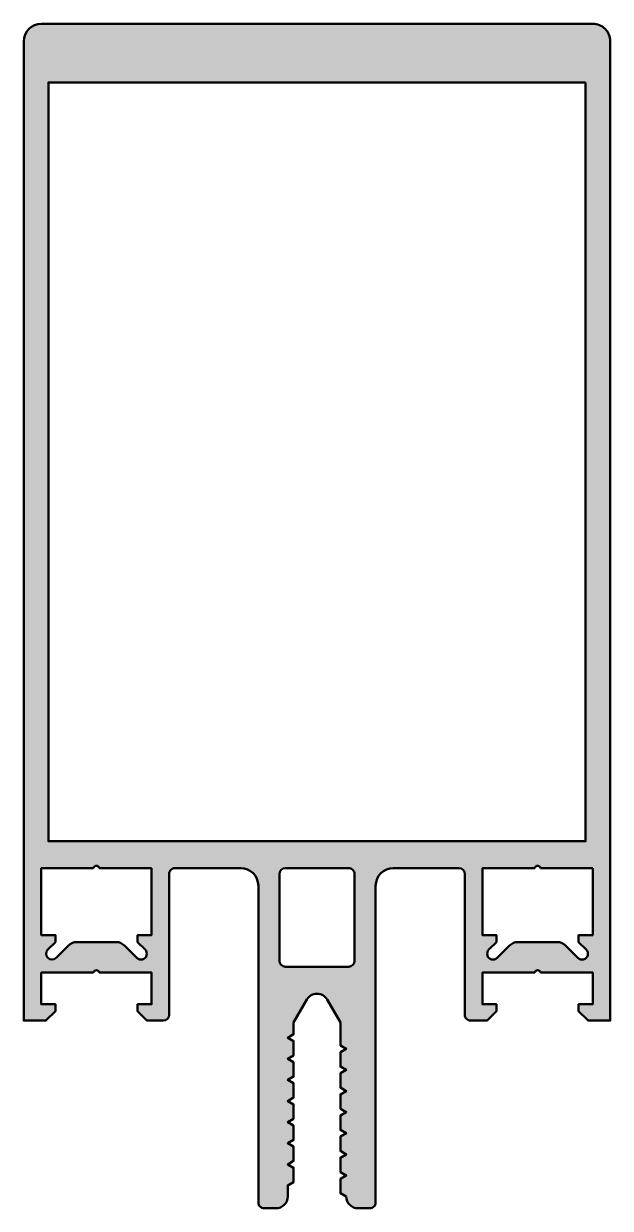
# Model space of a CAD drawing. Extents: x -25 to 25, y -16 to 85.
import ezdxf

# ---------------------------------------------------------------- set-up
doc = ezdxf.new("R2010")
doc.units = 0
doc.layers.add('0S-Alu contour', color=7, linetype='Continuous', lineweight=50)
doc.layers.add('0S-Alu hatch', color=252, linetype='Continuous', lineweight=25)

# ---------------------------------------------------------------- blocks, each defined once
blk = doc.blocks.new('322270__2A656025_30F5_410D_AE17_3059B0A140B8_')
at = {"layer": '0S-Alu hatch'}
h = blk.add_hatch(color=256, dxfattribs=at)
edge = h.paths.add_edge_path()
edge.add_arc((-23.49999999999996, 83.49999999999999), 1.500000000000042, 90.00000000000055, 180)
edge.add_line((-25.00000000000001, 83.49999999999999), (-25, 2.84e-14))
edge.add_line((-25, 2.84e-14), (-23.1, 2.84e-14))
edge.add_line((-23.1, 2.84e-14), (-22.29999999999998, 0.7999999999999546))
edge.add_line((-22.29999999999998, 0.7999999999999546), (-22.3, 1.400000000000005))
edge.add_line((-22.3, 1.400000000000005), (-23.50000000000002, 1.400000000000034))
edge.add_line((-23.50000000000002, 1.400000000000034), (-23.50000000000001, 4.099999999999937))
edge.add_line((-23.50000000000001, 4.099999999999937), (-19.04494897427833, 4.099999999999994))
edge.add_ellipse((-18.80000000000002, 4.049999999999954), major_axis=(-0.2500000000000059, 0), ratio=1, start_angle=191.5369590328246, end_angle=348.46304096717546, ccw=False)
edge.add_line((-18.5550510257217, 4.099999999999994), (-14.10000000000003, 4.099999999999937))
edge.add_line((-14.10000000000003, 4.099999999999937), (-14.10000000000003, 1.400000000000005))
edge.add_line((-14.10000000000003, 1.400000000000005), (-15.30000000000007, 1.400000000000005))
edge.add_line((-15.30000000000007, 1.400000000000005), (-15.30000000000006, 0.8000000000000397))
edge.add_line((-15.30000000000006, 0.8000000000000397), (-14.50000000000001, 0))
edge.add_line((-14.50000000000001, 0), (-13.09999999999994, 0))
edge.add_arc((-13.10000000000001, 0.5000000000000285), 0.5000000000000285, 270.0000000000073, 360)
edge.add_line((-12.59999999999998, 0.5000000000000285), (-12.60000000000004, 12.50000000000003))
edge.add_ellipse((-12.10000000000007, 12.50000000000003), major_axis=(-0.4999999999999716, 0), ratio=1, start_angle=269.9999999999984, end_angle=360, ccw=False)
edge.add_line((-12.10000000000006, 13), (-6.500000000000007, 12.99999999999994))
edge.add_ellipse((-6.500000000000007, 11.49999999999988), major_axis=(-1.500000000000056, 0), ratio=1, start_angle=180, end_angle=270, ccw=False)
edge.add_line((-4.99999999999995, 11.49999999999988), (-4.999999999999936, -15.5))
edge.add_arc((-4.499999999999957, -15.49999999999997), 0.4999999999999787, 180, 270.0000000000025)
edge.add_line((-4.499999999999936, -15.99999999999995), (-3.49999999999995, -15.99999999999996))
edge.add_arc((-3.499999999999971, -14.99999999999994), 1.000000000000014, 270.0000000000012, 360)
edge.add_line((-2.499999999999957, -14.99999999999994), (-2.499999999999936, -14.05277679671567))
edge.add_line((-2.499999999999936, -14.05277679671567), (-1.99999999999995, -13.76410166212081))
edge.add_line((-1.99999999999995, -13.76410166212081), (-1.99999999999995, -12.54145193131047))
edge.add_line((-1.99999999999995, -12.54145193131047), (-2.49999999999995, -12.25277679671563))
edge.add_line((-2.49999999999995, -12.25277679671563), (-1.99999999999995, -11.96410166212084))
edge.add_line((-1.99999999999995, -11.96410166212084), (-1.99999999999995, -10.74145193131046))
edge.add_line((-1.99999999999995, -10.74145193131046), (-2.49999999999995, -10.45277679671561))
edge.add_line((-2.49999999999995, -10.45277679671561), (-1.99999999999995, -10.16410166212078))
edge.add_line((-1.99999999999995, -10.16410166212078), (-1.99999999999995, -8.94145193131044))
edge.add_line((-1.99999999999995, -8.94145193131044), (-2.49999999999995, -8.652776796715585))
edge.add_line((-2.49999999999995, -8.652776796715585), (-1.99999999999995, -8.364101662120788))
edge.add_line((-1.99999999999995, -8.364101662120788), (-1.99999999999995, -7.141451931310427))
edge.add_line((-1.99999999999995, -7.141451931310427), (-2.49999999999995, -6.852776796715602))
edge.add_line((-2.49999999999995, -6.852776796715602), (-1.99999999999995, -6.564101662120776))
edge.add_line((-1.99999999999995, -6.564101662120776), (-1.99999999999995, -5.341451931310388))
edge.add_line((-1.99999999999995, -5.341451931310388), (-2.49999999999995, -5.05277679671559))
edge.add_line((-2.49999999999995, -5.05277679671559), (-1.99999999999995, -4.764101662120765))
edge.add_line((-1.99999999999995, -4.764101662120765), (-1.99999999999995, -3.541451931310376))
edge.add_line((-1.99999999999995, -3.541451931310376), (-2.49999999999995, -3.252776796715579))
edge.add_line((-2.49999999999995, -3.252776796715579), (-1.99999999999995, -2.964101662120754))
edge.add_line((-1.99999999999995, -2.964101662120754), (-1.999999999999936, -1.741451931310365))
edge.add_line((-1.999999999999936, -1.741451931310365), (-2.499999999999936, -1.452776796715568))
edge.add_line((-2.499999999999936, -1.452776796715568), (-1.99999999999995, -1.164101662120771))
edge.add_line((-1.99999999999995, -1.164101662120771), (-1.99999999999995, -0.1641016621207711))
edge.add_line((-1.99999999999995, -0.1641016621207711), (-0.8660253585603568, 1.800000000000039))
edge.add_ellipse((4.52240556e-08, 1.300000000000039), major_axis=(-0.999999999999977, 0), ratio=1, start_angle=210.0000000000007, end_angle=329.99999999999926, ccw=False)
edge.add_line((0.866025449008468, 1.800000000000039), (1.999999999999992, -0.1641015681547628))
edge.add_line((1.999999999999992, -0.1641015681547628), (1.999999999999992, -2.111324865405038))
edge.add_line((1.999999999999992, -2.111324865405038), (2.499999999999978, -2.399999999999891))
edge.add_line((2.499999999999978, -2.399999999999891), (1.999999999999936, -2.68867513459466))
edge.add_line((1.999999999999936, -2.68867513459466), (1.999999999999992, -3.911324865405077))
edge.add_line((1.999999999999992, -3.911324865405077), (2.500000000000007, -4.19999999999996))
edge.add_line((2.500000000000007, -4.19999999999996), (1.999999999999936, -4.488675134594785))
edge.add_line((1.999999999999936, -4.488675134594785), (1.999999999999921, -5.711324865405089))
edge.add_line((1.999999999999921, -5.711324865405089), (2.499999999999992, -5.999999999999943))
edge.add_line((2.499999999999992, -5.999999999999943), (1.999999999999936, -6.28867513459474))
edge.add_line((1.999999999999936, -6.28867513459474), (1.999999999999992, -7.5113248654051))
edge.add_line((1.999999999999992, -7.5113248654051), (2.499999999999992, -7.799999999999926))
edge.add_line((2.499999999999992, -7.799999999999926), (1.999999999999936, -8.08867513459478))
edge.add_line((1.999999999999936, -8.08867513459478), (1.999999999999936, -9.31132486540511))
edge.add_line((1.999999999999936, -9.31132486540511), (2.500000000000021, -9.599999999999937))
edge.add_line((2.500000000000021, -9.599999999999937), (1.99999999999995, -9.888675134594749))
edge.add_line((1.99999999999995, -9.888675134594749), (1.999999999999992, -11.11132486540514))
edge.add_line((1.999999999999992, -11.11132486540514), (2.500000000000007, -11.39999999999999))
edge.add_line((2.500000000000007, -11.39999999999999), (1.999999999999936, -11.68867513459484))
edge.add_line((1.999999999999936, -11.68867513459484), (1.999999999999936, -12.91132486540515))
edge.add_line((1.999999999999936, -12.91132486540515), (2.499999999999992, -13.19999999999994))
edge.add_line((2.499999999999992, -13.19999999999994), (1.999999999999992, -13.48867513459478))
edge.add_line((1.999999999999992, -13.48867513459478), (1.99999999999995, -14.71132486540519))
edge.add_line((1.99999999999995, -14.71132486540519), (2.499999999999964, -14.99999999999997))
edge.add_arc((3.49999999999995, -14.99999999999997), 0.9999999999999857, 180, 270)
edge.add_line((3.49999999999995, -15.99999999999996), (4.500000000000049, -15.99999999999996))
edge.add_arc((4.500000000000078, -15.49999999999998), 0.4999999999999716, 269.9999999999968, 360)
edge.add_line((5.000000000000049, -15.49999999999998), (4.99999999999995, 11.49999999999991))
edge.add_ellipse((6.499999999999971, 11.5), major_axis=(-1.500000000000021, 0), ratio=1, start_angle=270.00000000000296, end_angle=360, ccw=False)
edge.add_line((6.499999999999893, 13.00000000000002), (12.10000000000001, 13))
edge.add_ellipse((12.1, 12.49999999999998), major_axis=(-0.5000000000000142, 0), ratio=1, start_angle=180, end_angle=269.9999999999984, ccw=False)
edge.add_line((12.60000000000001, 12.49999999999998), (12.59999999999996, 0.5))
edge.add_arc((13.09999999999997, 0.5000000000000285), 0.5000000000000036, 180, 270.0000000000037)
edge.add_line((13.1, 2.49e-14), (14.49999999999993, 0))
edge.add_line((14.49999999999993, 0), (15.30000000000011, 0.8000000000000682))
edge.add_line((15.30000000000011, 0.8000000000000682), (15.3, 1.400000000000005))
edge.add_line((15.3, 1.400000000000005), (14.10000000000001, 1.400000000000005))
edge.add_line((14.10000000000001, 1.400000000000005), (14.10000000000001, 4.099999999999965))
edge.add_line((14.10000000000001, 4.099999999999965), (18.55505102572169, 4.099999999999994))
edge.add_ellipse((18.8, 4.049999999999954), major_axis=(-0.2500000000000059, 0), ratio=1, start_angle=191.5369590328246, end_angle=348.46304096717546, ccw=False)
edge.add_line((19.04494897427832, 4.099999999999994), (23.5, 4.099999999999994))
edge.add_line((23.5, 4.099999999999994), (23.49999999999999, 1.400000000000005))
edge.add_line((23.49999999999999, 1.400000000000005), (22.3, 1.400000000000034))
edge.add_line((22.3, 1.400000000000034), (22.3, 0.8000000000000113))
edge.add_line((22.3, 0.8000000000000113), (23.09999999999996, 5.68e-14))
edge.add_line((23.09999999999996, 5.68e-14), (25, -2.84e-14))
edge.add_line((25, -2.84e-14), (25, 83.50000000000003))
edge.add_arc((23.50000000000003, 83.50000000000003), 1.499999999999975, 0, 90.00000000000014)
edge.add_line((23.50000000000002, 85), (-23.49999999999998, 85.00000000000003))
h.paths.add_polyline_path([(22.90000000000016, 80.00000000000003), (22.89999999999992, 15.30000000000007), (-22.9, 15.30000000000004), (-22.90000000000013, 80.00000000000003)])
edge = h.paths.add_edge_path()
edge.add_line((-14.10000000000003, 13.00000000000003), (-14.10000000000003, 7.300000000000039))
edge.add_line((-14.10000000000003, 7.300000000000039), (-15.30000000000002, 7.300000000000039))
edge.add_line((-15.30000000000002, 7.300000000000039), (-15.30000000000007, 6.700000000000073))
edge.add_line((-15.30000000000007, 6.700000000000073), (-14.65355339059341, 6.05355339059335))
edge.add_ellipse((-15.0071067811867, 5.700000000000045), major_axis=(-0.5000000000000342, 0), ratio=1, start_angle=45.000000000001194, end_angle=225.0000000000012, ccw=False)
edge.add_line((-15.36066017177999, 5.34644660940674), (-16.42132034355973, 6.407106781186541))
edge.add_arc((-17.12842712474635, 5.699999999999903), 1.000000000000113, 45.00000000000087, 89.99999999999959)
edge.add_line((-17.12842712474634, 6.700000000000017), (-20.47157287525358, 6.700000000000045))
edge.add_arc((-20.47157287525359, 5.699999999999704), 1.000000000000341, 89.9999999999992, 134.9999999999982)
edge.add_line((-21.17867965644036, 6.407106781186514), (-22.23933982822007, 5.346446609406712))
edge.add_ellipse((-22.59289321881337, 5.700000000000031), major_axis=(-0.5000000000000443, 0), ratio=1, start_angle=-45.00000000000222, end_angle=134.9999999999977, ccw=False)
edge.add_line((-22.94644660940666, 6.05355339059335), (-22.30000000000002, 6.700000000000045))
edge.add_line((-22.30000000000002, 6.700000000000045), (-22.30000000000002, 7.300000000000039))
edge.add_line((-22.30000000000002, 7.300000000000039), (-23.50000000000006, 7.300000000000039))
edge.add_line((-23.50000000000006, 7.300000000000039), (-23.49999999999995, 13.00000000000003))
edge.add_line((-23.49999999999995, 13.00000000000003), (-19.04494897427833, 13.00000000000003))
edge.add_ellipse((-18.80000000000002, 12.94999999999999), major_axis=(-0.2500000000000059, 0), ratio=1, start_angle=191.5369590328249, end_angle=348.46304096717546, ccw=False)
edge.add_line((-18.5550510257217, 13.00000000000003), (-14.10000000000003, 13.00000000000003))
edge = h.paths.add_edge_path()
edge.add_line((3.199999999999981, 12.49999999999997), (3.199999999999981, 5.099999999999994))
edge.add_ellipse((2.700000000000009, 5.099999999999965), major_axis=(-0.4999999999999716, 0), ratio=1, start_angle=90.00000000000318, end_angle=180, ccw=False)
edge.add_line((2.700000000000038, 4.599999999999994), (-2.699999999999938, 4.599999999999965))
edge.add_ellipse((-2.699999999999924, 5.099999999999923), major_axis=(-0.4999999999999574, 0), ratio=1, start_angle=0, end_angle=89.9999999999983, ccw=False)
edge.add_line((-3.199999999999882, 5.099999999999923), (-3.199999999999995, 12.49999999999997))
edge.add_ellipse((-2.699999999999967, 12.5), major_axis=(-0.5000000000000285, 0), ratio=1, start_angle=270.00000000000324, end_angle=360, ccw=False)
edge.add_line((-2.699999999999995, 13.00000000000003), (2.699999999999924, 12.99999999999997))
edge.add_ellipse((2.699999999999953, 12.49999999999994), major_axis=(-0.5000000000000285, 0), ratio=1, start_angle=180, end_angle=270.00000000000324, ccw=False)
edge = h.paths.add_edge_path()
edge.add_line((23.49999999999999, 13.00000000000003), (23.49999999999999, 7.300000000000039))
edge.add_line((23.49999999999999, 7.300000000000039), (22.3, 7.300000000000039))
edge.add_line((22.3, 7.300000000000039), (22.3, 6.699999999999988))
edge.add_line((22.3, 6.699999999999988), (22.94644660940656, 6.05355339059335))
edge.add_ellipse((22.59289321881329, 5.700000000000031), major_axis=(-0.5000000000000241, 0), ratio=1, start_angle=45.000000000004604, end_angle=225.0000000000046, ccw=False)
edge.add_line((22.23933982822003, 5.346446609406712), (21.17867965644023, 6.40710678118657))
edge.add_arc((20.47157287525355, 5.699999999999889), 1.000000000000186, 45.00000000000015, 89.99999999999939)
edge.add_line((20.47157287525356, 6.700000000000075), (17.12842712474616, 6.699999999999988))
edge.add_arc((17.12842712474621, 5.700000000000102), 0.9999999999998863, 90.00000000000325, 135.0000000000023)
edge.add_line((16.42132034355972, 6.40710678118654), (15.36066017178, 5.34644660940674))
edge.add_ellipse((15.00710678118668, 5.700000000000045), major_axis=(-0.5000000000000543, 0), ratio=1, start_angle=-44.999999999998806, end_angle=135.0000000000012, ccw=False)
edge.add_line((14.65355339059336, 6.05355339059335), (15.30000000000006, 6.699999999999988))
edge.add_line((15.30000000000006, 6.699999999999988), (15.30000000000006, 7.300000000000039))
edge.add_line((15.30000000000006, 7.300000000000039), (14.10000000000001, 7.300000000000039))
edge.add_line((14.10000000000001, 7.300000000000039), (14.10000000000001, 13.00000000000003))
edge.add_line((14.10000000000001, 13.00000000000003), (18.55505102572169, 13.00000000000003))
edge.add_ellipse((18.8, 12.94999999999999), major_axis=(-0.2500000000000059, 0), ratio=1, start_angle=191.5369590328249, end_angle=348.46304096717546, ccw=False)
edge.add_line((19.04494897427832, 13.00000000000003), (23.49999999999999, 13.00000000000003))
at = {"layer": '0S-Alu contour', "color": 7}
for points in [[(23.50000000000002, 85), (-23.49999999999998, 85.00000000000003)], [(-25.00000000000001, 83.49999999999999), (-25, 2.84e-14), (-23.1, 2.84e-14), (-22.29999999999998, 0.7999999999999546), (-22.3, 1.400000000000005), (-23.50000000000002, 1.400000000000034), (-23.50000000000001, 4.099999999999937), (-19.04494897427833, 4.099999999999994)], [(19.04494897427832, 4.099999999999994), (23.5, 4.099999999999994), (23.49999999999999, 1.400000000000005), (22.3, 1.400000000000034), (22.3, 0.8000000000000113), (23.09999999999996, 5.68e-14), (25, -2.84e-14), (25, 83.50000000000003)], [(22.90000000000016, 80.00000000000003), (22.89999999999992, 15.30000000000007), (-22.9, 15.30000000000004), (-22.90000000000013, 80.00000000000003), (22.90000000000016, 80.00000000000003)], [(-22.94644660940666, 6.05355339059335), (-22.30000000000002, 6.700000000000045), (-22.30000000000002, 7.300000000000039), (-23.50000000000006, 7.300000000000039), (-23.49999999999995, 13.00000000000003), (-19.04494897427833, 13.00000000000003)], [(-18.5550510257217, 13.00000000000003), (-14.10000000000003, 13.00000000000003)], [(-14.10000000000003, 13.00000000000003), (-14.10000000000003, 7.300000000000039), (-15.30000000000002, 7.300000000000039), (-15.30000000000007, 6.700000000000073), (-14.65355339059341, 6.05355339059335)], [(-12.59999999999998, 0.5000000000000285), (-12.60000000000004, 12.50000000000003)], [(-12.10000000000006, 13), (-6.500000000000007, 12.99999999999994)], [(-3.199999999999882, 5.099999999999923), (-3.199999999999995, 12.49999999999997)], [(-2.699999999999995, 13.00000000000003), (2.699999999999924, 12.99999999999997)], [(3.199999999999981, 12.49999999999997), (3.199999999999981, 5.099999999999994)], [(6.499999999999893, 13.00000000000002), (12.10000000000001, 13)], [(12.60000000000001, 12.49999999999998), (12.59999999999996, 0.5)], [(14.65355339059336, 6.05355339059335), (15.30000000000006, 6.699999999999988), (15.30000000000006, 7.300000000000039), (14.10000000000001, 7.300000000000039), (14.10000000000001, 13.00000000000003), (18.55505102572169, 13.00000000000003)], [(19.04494897427832, 13.00000000000003), (23.49999999999999, 13.00000000000003)], [(23.49999999999999, 13.00000000000003), (23.49999999999999, 7.300000000000039), (22.3, 7.300000000000039), (22.3, 6.699999999999988), (22.94644660940656, 6.05355339059335)], [(-4.99999999999995, 11.49999999999988), (-4.999999999999936, -15.5)], [(5.000000000000049, -15.49999999999998), (4.99999999999995, 11.49999999999991)], [(-21.17867965644036, 6.407106781186514), (-22.23933982822007, 5.346446609406712)], [(-17.12842712474634, 6.700000000000017), (-20.47157287525358, 6.700000000000045)], [(-15.36066017177999, 5.34644660940674), (-16.42132034355973, 6.407106781186541)], [(16.42132034355972, 6.40710678118654), (15.36066017178, 5.34644660940674)], [(20.47157287525356, 6.700000000000075), (17.12842712474616, 6.699999999999988)], [(22.23933982822003, 5.346446609406712), (21.17867965644023, 6.40710678118657)], [(-18.5550510257217, 4.099999999999994), (-14.10000000000003, 4.099999999999937), (-14.10000000000003, 1.400000000000005), (-15.30000000000007, 1.400000000000005), (-15.30000000000006, 0.8000000000000397), (-14.50000000000001, 0), (-13.09999999999994, 0)], [(2.700000000000038, 4.599999999999994), (-2.699999999999938, 4.599999999999965)], [(13.1, 2.49e-14), (14.49999999999993, 0), (15.30000000000011, 0.8000000000000682), (15.3, 1.400000000000005), (14.10000000000001, 1.400000000000005), (14.10000000000001, 4.099999999999965), (18.55505102572169, 4.099999999999994)], [(-2.499999999999957, -14.99999999999994), (-2.499999999999936, -14.05277679671567), (-1.99999999999995, -13.76410166212081), (-1.99999999999995, -12.54145193131047), (-2.49999999999995, -12.25277679671563), (-1.99999999999995, -11.96410166212084), (-1.99999999999995, -10.74145193131046), (-2.49999999999995, -10.45277679671561), (-1.99999999999995, -10.16410166212078), (-1.99999999999995, -8.94145193131044), (-2.49999999999995, -8.652776796715585), (-1.99999999999995, -8.364101662120788), (-1.99999999999995, -7.141451931310427), (-2.49999999999995, -6.852776796715602), (-1.99999999999995, -6.564101662120776), (-1.99999999999995, -5.341451931310388), (-2.49999999999995, -5.05277679671559), (-1.99999999999995, -4.764101662120765), (-1.99999999999995, -3.541451931310376), (-2.49999999999995, -3.252776796715579), (-1.99999999999995, -2.964101662120754), (-1.999999999999936, -1.741451931310365), (-2.499999999999936, -1.452776796715568), (-1.99999999999995, -1.164101662120771), (-1.99999999999995, -0.1641016621207711), (-0.8660253585603568, 1.800000000000039)], [(0.866025449008468, 1.800000000000039), (1.999999999999992, -0.1641015681547628), (1.999999999999992, -2.111324865405038), (2.499999999999978, -2.399999999999891), (1.999999999999936, -2.68867513459466), (1.999999999999992, -3.911324865405077), (2.500000000000007, -4.19999999999996), (1.999999999999936, -4.488675134594785), (1.999999999999921, -5.711324865405089), (2.499999999999992, -5.999999999999943), (1.999999999999936, -6.28867513459474), (1.999999999999992, -7.5113248654051), (2.499999999999992, -7.799999999999926), (1.999999999999936, -8.08867513459478), (1.999999999999936, -9.31132486540511), (2.500000000000021, -9.599999999999937), (1.99999999999995, -9.888675134594749), (1.999999999999992, -11.11132486540514), (2.500000000000007, -11.39999999999999), (1.999999999999936, -11.68867513459484), (1.999999999999936, -12.91132486540515), (2.499999999999992, -13.19999999999994), (1.999999999999992, -13.48867513459478), (1.99999999999995, -14.71132486540519), (2.499999999999964, -14.99999999999997)], [(-4.499999999999936, -15.99999999999995), (-3.49999999999995, -15.99999999999996)], [(3.49999999999995, -15.99999999999996), (4.500000000000049, -15.99999999999996)]]:
    blk.add_lwpolyline(points, dxfattribs=at)
for centre, radius, start, end in [((-23.49999999999996, 83.49999999999999), 1.500000000000042, 90.00000000000055, 180), ((23.50000000000003, 83.50000000000003), 1.499999999999975, 0, 90.00000000000014), ((-20.47157287525359, 5.699999999999704), 1.000000000000341, 89.9999999999992, 134.9999999999982), ((-17.12842712474635, 5.699999999999903), 1.000000000000113, 45.00000000000087, 89.99999999999959), ((17.12842712474621, 5.700000000000102), 0.9999999999998863, 90.00000000000325, 135.0000000000023), ((20.47157287525355, 5.699999999999889), 1.000000000000186, 45.00000000000015, 89.99999999999939), ((-13.10000000000001, 0.5000000000000285), 0.5000000000000285, 270.0000000000073, 0), ((13.09999999999997, 0.5000000000000285), 0.5000000000000036, 180, 270.0000000000037), ((-3.499999999999971, -14.99999999999994), 1.000000000000014, 270.0000000000012, 0), ((3.49999999999995, -14.99999999999997), 0.9999999999999857, 180, 270), ((-4.499999999999957, -15.49999999999997), 0.4999999999999787, 180, 270.0000000000025), ((4.500000000000078, -15.49999999999998), 0.4999999999999716, 269.9999999999968, 0)]:
    blk.add_arc(centre, radius, start, end, dxfattribs=at)
at = {"layer": '0S-Alu contour', "color": 7, "extrusion": (0, 0, -1)}
for centre, radius, start, end in [((18.80000000000002, 12.94999999999999), 0.2500000000000059, 11.53695903282453, 168.4630409671751), ((-18.8, 12.94999999999999), 0.2500000000000059, 11.53695903282453, 168.4630409671751), ((12.10000000000007, 12.50000000000003), 0.4999999999999716, 0, 90.0000000000016), ((6.500000000000007, 11.49999999999988), 1.500000000000056, 90, 180), ((2.699999999999967, 12.5), 0.5000000000000285, 0, 89.99999999999675), ((-2.699999999999953, 12.49999999999994), 0.5000000000000285, 89.99999999999675, 180), ((-6.499999999999971, 11.5), 1.500000000000021, 0, 89.99999999999702), ((-12.1, 12.49999999999998), 0.5000000000000142, 90.0000000000016, 180), ((22.59289321881337, 5.700000000000031), 0.5000000000000443, 225.0000000000023, 45.0000000000023), ((15.0071067811867, 5.700000000000045), 0.5000000000000342, 134.9999999999988, 314.9999999999988), ((2.699999999999924, 5.099999999999923), 0.4999999999999574, 270.0000000000017, 0), ((-2.700000000000009, 5.099999999999965), 0.4999999999999716, 180, 269.9999999999968), ((-15.00710678118668, 5.700000000000045), 0.5000000000000543, 224.9999999999988, 44.99999999999885), ((-22.59289321881329, 5.700000000000031), 0.5000000000000241, 134.9999999999954, 314.9999999999954), ((18.80000000000002, 4.049999999999954), 0.2500000000000059, 11.53695903282453, 168.4630409671754), ((-18.8, 4.049999999999954), 0.2500000000000059, 11.53695903282453, 168.4630409671754), ((-4.52240556e-08, 1.300000000000039), 0.999999999999977, 30.00000000000075, 149.9999999999993)]:
    blk.add_arc(centre, radius, start, end, dxfattribs=at)
blk = doc.blocks.new('322270__71B8538F_63D6_464E_912C_7C086332E831_')
at = {"layer": '0S-Alu contour', "color": 7}
blk.add_blockref('322270__2A656025_30F5_410D_AE17_3059B0A140B8_', (0, 0), dxfattribs=at)

msp = doc.modelspace()

# ---------------------------------------------------------------- block references
at = {"layer": '0S-Alu contour', "color": 7}
msp.add_blockref('322270__71B8538F_63D6_464E_912C_7C086332E831_', (0, 0), dxfattribs=at)

doc.saveas('drawing.dxf')
